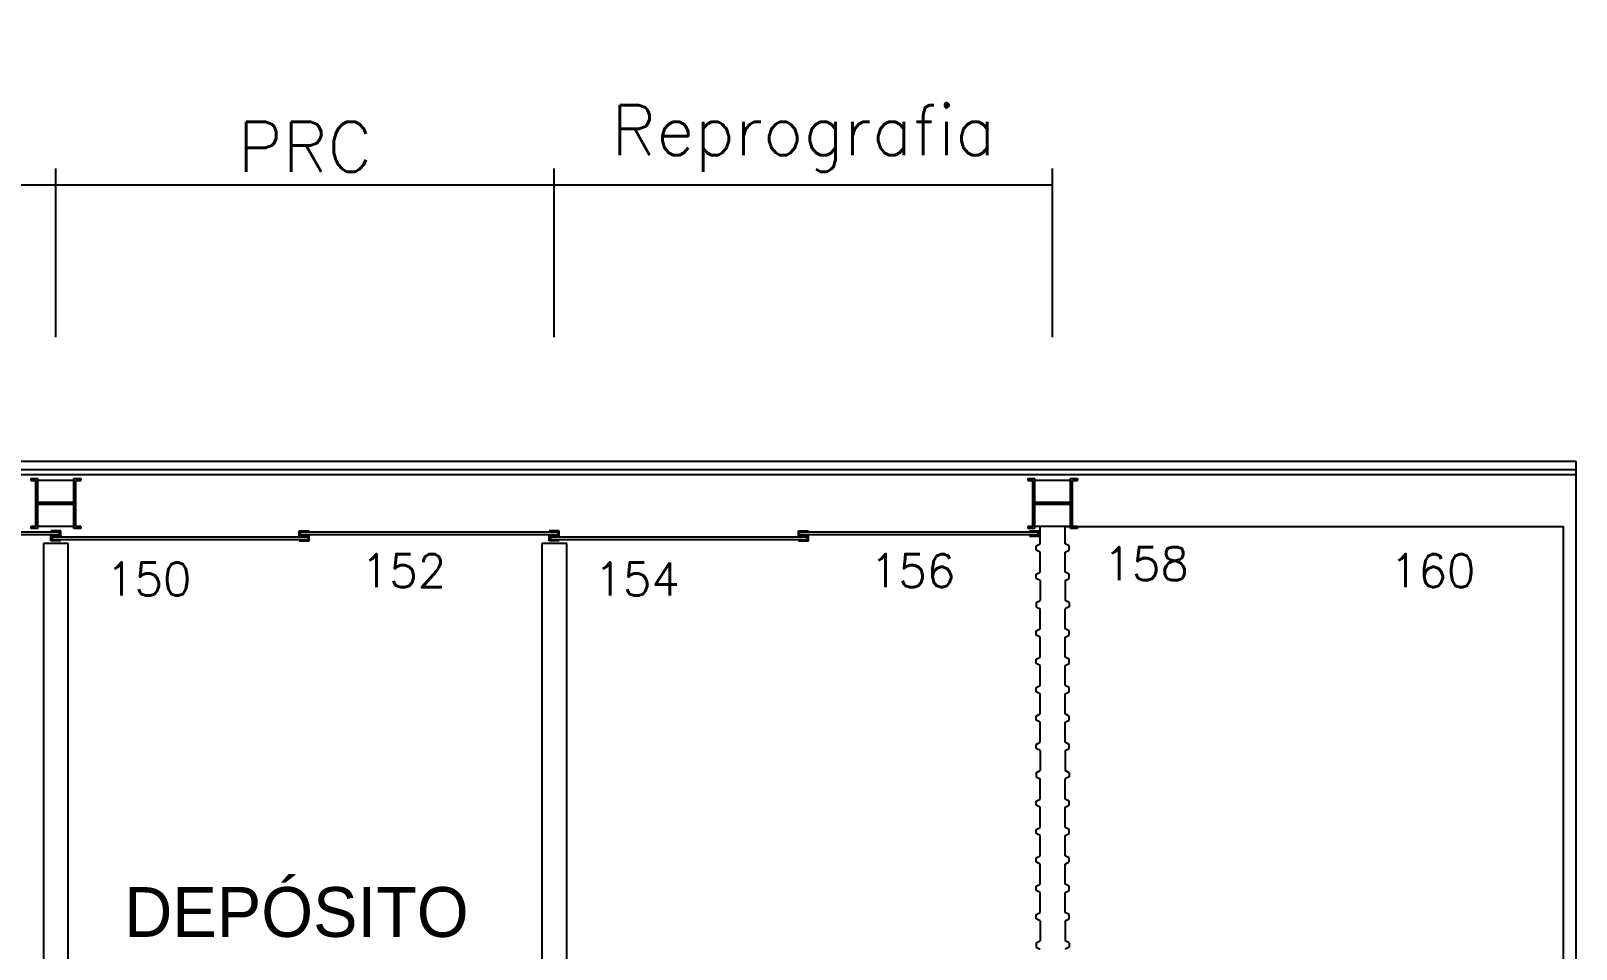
# Model space of a CAD drawing. Extents: x 940 to 1060, y 76 to 105.
# Drawn here: x 1050.82 to 1060.12, y 99.85 to 105.38 of the extents above; entities that cross this region are included whole.
import ezdxf
from ezdxf.enums import TextEntityAlignment as Align

# ---------------------------------------------------------------- set-up
doc = ezdxf.new("R2010")
doc.units = 0
doc.header["$LTSCALE"] = 0.5
doc.header["$MEASUREMENT"] = 0
doc.header["$PDMODE"] = 34
doc.header["$PDSIZE"] = 0.1
doc.layers.get('0').update_dxf_attribs({"linetype": 'CONTINUOUS'})
doc.layers.get('DEFPOINTS').update_dxf_attribs({"linetype": 'CONTINUOUS'})
for name, color, linetype in [('1', 1, 'CONTINUOUS'), ('ALVENARIA', 2, 'CONTINUOUS'), ('ESQUADRIAS', 1, 'CONTINUOUS'), ('ESTRUTURAS', 2, 'CONTINUOUS'), ('NMOD', 2, 'CONTINUOUS'), ('TEXTO', 2, 'CONTINUOUS'), ('TEXTO-CENTRO-CUSTO', 2, 'CONTINUOUS')]:
    doc.layers.add(name, color=color, linetype=linetype)
doc.styles.add('FONTE', font='FONTE.shx', dxfattribs={"height": 0.4})
doc.styles.add('ROMANS', font='simplex.shx', dxfattribs={"height": 0.3})
doc.styles.add('UNB-100', font='simplex.shx', dxfattribs={"height": 0.2})
doc.dimstyles.new('1', dxfattribs={"dimtxt": 0.3, "dimasz": 0.18, "dimexe": 0.5, "dimexo": 1, "dimgap": 0.08, "dimtad": 1, "dimdec": 4, "dimzin": 12, "dimdsep": 46, "dimtxsty": 'ROMANS', "dimblk1": 'NONE', "dimblk2": 'NONE', "dimsah": 1, "dimcen": 0, "dimclrd": 2, "dimclre": 2, "dimclrt": 2, "dimadec": 0, "dimazin": 0, "dimtfac": 1, "dimtdec": 4, "dimtofl": 0, "dimtmove": 2, "dimatfit": 3, "dimldrblk": 'NONE', "dimfxl": 0, "dimtolj": 1, "dimtzin": 4, "dimarcsym": 0})

# ---------------------------------------------------------------- blocks, each defined once
blk = doc.blocks.new('*D25')
at = {"layer": 'DEFPOINTS', "color": 0}
for p in [(1050.9702, 104.4568), (1002.9702, 102.5447), (1050.9702, 102.5403)]:
    blk.add_point(p, dxfattribs=at)
at = {"layer": 'TEXTO-CENTRO-CUSTO', "color": 2, "lineweight": -2}
for p, q in [((1002.9702, 103.5447), (1002.9702, 104.5568)), ((1050.9702, 103.5403), (1050.9702, 104.5568)), ((1002.9702, 104.4568), (1050.9702, 104.4568))]:
    blk.add_line(p, q, dxfattribs=at)
at = {"layer": 'TEXTO-CENTRO-CUSTO', "color": 2, "insert": (1026.9702, 104.6868), "char_height": 0.3, "attachment_point": 5, "style": 'ROMANS'}
blk.add_mtext('\\A1;Salas de Aula', dxfattribs=at)
blk = doc.blocks.new('_NONE')
at = {"color": 0, "linetype": 'ByBlock'}
blk.add_circle((0, 0), 0.25, dxfattribs=at)
blk = doc.blocks.new('*D26')
at = {"layer": 'DEFPOINTS', "color": 0}
for p in [(1053.9702, 104.4568), (1050.9702, 102.5447), (1053.9702, 102.5403)]:
    blk.add_point(p, dxfattribs=at)
at = {"layer": 'TEXTO-CENTRO-CUSTO', "color": 2, "lineweight": -2}
for p, q in [((1050.9702, 103.5447), (1050.9702, 104.5568)), ((1053.9702, 103.5403), (1053.9702, 104.5568)), ((1050.9702, 104.4568), (1053.9702, 104.4568))]:
    blk.add_line(p, q, dxfattribs=at)
at = {"layer": 'TEXTO-CENTRO-CUSTO', "color": 2, "insert": (1052.4702, 104.6868), "char_height": 0.3, "attachment_point": 5, "style": 'ROMANS'}
blk.add_mtext('\\A1;PRC', dxfattribs=at)
blk = doc.blocks.new('*D27')
at = {"layer": 'DEFPOINTS', "color": 0}
for p in [(1056.9702, 104.4568), (1053.9702, 102.5447), (1056.9702, 102.5403)]:
    blk.add_point(p, dxfattribs=at)
at = {"layer": 'TEXTO-CENTRO-CUSTO', "color": 2, "lineweight": -2}
for p, q in [((1053.9702, 103.5447), (1053.9702, 104.5568)), ((1056.9702, 103.5403), (1056.9702, 104.5568)), ((1053.9702, 104.4568), (1056.9702, 104.4568))]:
    blk.add_line(p, q, dxfattribs=at)
at = {"layer": 'TEXTO-CENTRO-CUSTO', "color": 2, "insert": (1055.4702, 104.7368), "char_height": 0.3, "attachment_point": 5, "style": 'ROMANS'}
blk.add_mtext('\\A1;Reprografia', dxfattribs=at)

msp = doc.modelspace()

# ---------------------------------------------------------------- linework, layer by layer
at = {"layer": '1', "color": 1}
for p, q in [((939.82083, 102.79302), (1060.12025, 102.79302)), ((1060.12025, 102.79302), (1060.12025, 78.29302)), ((977.47134, 102.74302), (1060.12083, 102.74302)), ((977.47134, 102.71302), (1060.12083, 102.71302)), ((1060.12083, 102.70439), (1060.12083, 102.75439)), ((1057.04525, 102.40068), (1060.04477, 102.40068)), ((1060.04477, 78.6806), (1060.04477, 102.40068))]:
    msp.add_line(p, q, dxfattribs=at)
at = {"layer": 'ALVENARIA'}
for p, q in [((1056.89525, 102.29583), (1056.89525, 102.40068)), ((1057.04525, 102.29583), (1057.04525, 102.40068)), ((1050.89525, 102.29854), (1050.89525, 92.68137)), ((1051.04525, 102.29854), (1050.89525, 102.29854)), ((1051.04525, 97.57948), (1051.04525, 102.29854)), ((1053.89525, 102.29854), (1053.89525, 98.47948)), ((1054.04525, 102.29854), (1053.89525, 102.29854)), ((1054.04525, 98.47948), (1054.04525, 102.29854)), ((1056.87025, 102.28333), (1056.89525, 102.29583)), ((1056.87025, 102.25833), (1056.87025, 102.28333)), ((1056.89525, 102.24583), (1056.87025, 102.25833)), ((1056.89525, 102.12537), (1056.89525, 102.24583)), ((1057.07025, 102.28333), (1057.04525, 102.29583)), ((1057.04525, 102.24583), (1057.07025, 102.25833)), ((1057.04525, 102.12537), (1057.04525, 102.24583)), ((1057.07025, 102.25833), (1057.07025, 102.28333)), ((1056.87025, 102.11287), (1056.89525, 102.12537)), ((1057.07025, 102.11287), (1057.04525, 102.12537)), ((1056.87025, 102.08787), (1056.87025, 102.11287)), ((1056.89525, 102.07537), (1056.87025, 102.08787)), ((1056.89525, 102.07537), (1056.89525, 101.95457)), ((1057.04525, 102.07537), (1057.07025, 102.08787)), ((1057.04525, 102.07537), (1057.04525, 101.95457)), ((1057.07025, 102.08787), (1057.07025, 102.11287)), ((1056.87025, 101.94207), (1056.89525, 101.95457)), ((1056.87025, 101.94207), (1056.87025, 101.91707)), ((1057.07025, 101.94207), (1057.04525, 101.95457)), ((1057.07025, 101.94207), (1057.07025, 101.91707)), ((1056.87025, 101.91707), (1056.89525, 101.90457)), ((1056.89525, 101.78377), (1056.89525, 101.90457)), ((1057.07025, 101.91707), (1057.04525, 101.90457)), ((1057.04525, 101.78377), (1057.04525, 101.90457)), ((1056.87025, 101.77127), (1056.89525, 101.78377)), ((1056.87025, 101.74627), (1056.87025, 101.77127)), ((1057.07025, 101.77127), (1057.04525, 101.78377)), ((1057.07025, 101.74627), (1057.07025, 101.77127)), ((1056.89525, 101.73377), (1056.87025, 101.74627)), ((1056.89525, 101.61297), (1056.89525, 101.73377)), ((1057.04525, 101.73377), (1057.07025, 101.74627)), ((1057.04525, 101.61297), (1057.04525, 101.73377)), ((1056.87025, 101.60047), (1056.89525, 101.61297)), ((1056.87025, 101.57547), (1056.87025, 101.60047)), ((1056.89525, 101.56297), (1056.87025, 101.57547)), ((1056.89525, 101.44217), (1056.89525, 101.56297)), ((1057.07025, 101.60047), (1057.04525, 101.61297)), ((1057.04525, 101.56297), (1057.07025, 101.57547)), ((1057.04525, 101.44217), (1057.04525, 101.56297)), ((1057.07025, 101.57547), (1057.07025, 101.60047)), ((1056.87025, 101.42967), (1056.89525, 101.44217)), ((1056.87025, 101.40467), (1056.87025, 101.42967)), ((1056.89525, 101.39217), (1056.87025, 101.40467)), ((1056.89525, 101.27103), (1056.89525, 101.39217)), ((1057.07025, 101.42967), (1057.04525, 101.44217)), ((1057.04525, 101.39217), (1057.07025, 101.40467)), ((1057.04525, 101.27103), (1057.04525, 101.39217)), ((1057.07025, 101.40467), (1057.07025, 101.42967)), ((1056.87025, 101.25853), (1056.89525, 101.27103)), ((1056.87025, 101.23353), (1056.87025, 101.25853)), ((1056.89525, 101.22103), (1056.87025, 101.23353)), ((1056.89525, 101.10057), (1056.89525, 101.22103)), ((1057.07025, 101.25853), (1057.04525, 101.27103)), ((1057.04525, 101.22103), (1057.07025, 101.23353)), ((1057.04525, 101.10057), (1057.04525, 101.22103)), ((1057.07025, 101.23353), (1057.07025, 101.25853)), ((1056.87025, 101.08807), (1056.89525, 101.10057)), ((1057.07025, 101.08807), (1057.04525, 101.10057)), ((1056.87025, 101.06307), (1056.87025, 101.08807)), ((1056.89525, 101.05057), (1056.87025, 101.06307)), ((1056.89525, 101.05057), (1056.89525, 100.92977)), ((1057.04525, 101.05057), (1057.07025, 101.06307)), ((1057.04525, 101.05057), (1057.04525, 100.92977)), ((1057.07025, 101.06307), (1057.07025, 101.08807)), ((1056.87025, 100.91727), (1056.89525, 100.92977)), ((1056.87025, 100.91727), (1056.87025, 100.89227)), ((1057.07025, 100.91727), (1057.04525, 100.92977)), ((1057.07025, 100.91727), (1057.07025, 100.89227)), ((1056.87025, 100.89227), (1056.89525, 100.87977)), ((1056.89525, 100.75897), (1056.89525, 100.87977)), ((1057.07025, 100.89227), (1057.04525, 100.87977)), ((1057.04525, 100.75897), (1057.04525, 100.87977)), ((1056.87025, 100.74647), (1056.89525, 100.75897)), ((1056.87025, 100.72147), (1056.87025, 100.74647)), ((1057.07025, 100.74647), (1057.04525, 100.75897)), ((1057.07025, 100.72147), (1057.07025, 100.74647)), ((1056.89525, 100.70897), (1056.87025, 100.72147)), ((1056.89525, 100.58817), (1056.89525, 100.70897)), ((1057.04525, 100.70897), (1057.07025, 100.72147)), ((1057.04525, 100.58817), (1057.04525, 100.70897)), ((1056.87025, 100.57567), (1056.89525, 100.58817)), ((1056.87025, 100.55067), (1056.87025, 100.57567)), ((1056.89525, 100.53817), (1056.87025, 100.55067)), ((1057.07025, 100.57567), (1057.04525, 100.58817)), ((1057.04525, 100.53817), (1057.07025, 100.55067)), ((1057.07025, 100.55067), (1057.07025, 100.57567)), ((1056.89525, 100.41737), (1056.89525, 100.53817)), ((1057.04525, 100.41737), (1057.04525, 100.53817)), ((1056.87025, 100.40487), (1056.89525, 100.41737)), ((1056.87025, 100.37987), (1056.87025, 100.40487)), ((1056.89525, 100.36737), (1056.87025, 100.37987)), ((1056.89525, 100.24623), (1056.89525, 100.36737)), ((1057.07025, 100.40487), (1057.04525, 100.41737)), ((1057.04525, 100.36737), (1057.07025, 100.37987)), ((1057.04525, 100.24623), (1057.04525, 100.36737)), ((1057.07025, 100.37987), (1057.07025, 100.40487)), ((1056.87025, 100.23373), (1056.89525, 100.24623)), ((1056.87025, 100.20873), (1056.87025, 100.23373)), ((1056.89525, 100.19623), (1056.87025, 100.20873)), ((1056.89525, 100.07577), (1056.89525, 100.19623)), ((1057.07025, 100.23373), (1057.04525, 100.24623)), ((1057.04525, 100.19623), (1057.07025, 100.20873)), ((1057.04525, 100.07577), (1057.04525, 100.19623)), ((1057.07025, 100.20873), (1057.07025, 100.23373)), ((1056.87025, 100.06327), (1056.89525, 100.07577)), ((1057.07025, 100.06327), (1057.04525, 100.07577)), ((1056.87025, 100.03827), (1056.87025, 100.06327)), ((1056.89525, 100.02577), (1056.87025, 100.03827)), ((1056.89525, 100.02577), (1056.89525, 99.90497)), ((1057.04525, 100.02577), (1057.07025, 100.03827)), ((1057.04525, 100.02577), (1057.04525, 99.90497)), ((1057.07025, 100.03827), (1057.07025, 100.06327)), ((1056.87025, 99.89247), (1056.89525, 99.90497)), ((1056.87025, 99.89247), (1056.87025, 99.86747)), ((1057.07025, 99.89247), (1057.04525, 99.90497)), ((1057.07025, 99.89247), (1057.07025, 99.86747)), ((1056.87025, 99.86747), (1056.89525, 99.85497)), ((1057.07025, 99.86747), (1057.04525, 99.85497))]:
    msp.add_line(p, q, dxfattribs=at)
at = {"layer": 'ESQUADRIAS'}
for p, q in [((1049.44725, 102.36701), (1050.99325, 102.36701)), ((1049.44725, 102.35101), (1050.99325, 102.35101)), ((1051.00025, 102.37401), (1050.94025, 102.37401)), ((1050.94025, 102.34401), (1051.00025, 102.34401)), ((1050.94025, 102.31401), (1050.94025, 102.34401)), ((1051.00025, 102.31401), (1050.94025, 102.31401)), ((1050.94725, 102.33701), (1050.94725, 102.32101)), ((1050.94725, 102.33701), (1052.48825, 102.33701)), ((1050.94725, 102.32101), (1052.48825, 102.32101)), ((1050.99325, 102.35101), (1050.99325, 102.36701)), ((1051.00025, 102.34401), (1051.00025, 102.37401)), ((1052.43525, 102.37401), (1052.49525, 102.37401)), ((1052.43525, 102.34401), (1052.43525, 102.37401)), ((1052.49525, 102.34401), (1052.43525, 102.34401)), ((1052.43525, 102.31401), (1052.49525, 102.31401)), ((1052.44225, 102.36701), (1053.99325, 102.36701)), ((1052.44225, 102.35101), (1052.44225, 102.36701)), ((1052.44225, 102.35101), (1053.99325, 102.35101)), ((1052.48825, 102.33701), (1052.48825, 102.32101)), ((1052.49525, 102.31401), (1052.49525, 102.34401)), ((1054.00025, 102.37401), (1053.94025, 102.37401)), ((1053.94025, 102.34401), (1054.00025, 102.34401)), ((1053.94025, 102.31401), (1053.94025, 102.34401)), ((1054.00025, 102.31401), (1053.94025, 102.31401)), ((1053.94725, 102.33701), (1055.49325, 102.33701)), ((1053.94725, 102.33701), (1053.94725, 102.32101)), ((1053.94725, 102.32101), (1055.49325, 102.32101)), ((1053.99325, 102.35101), (1053.99325, 102.36701)), ((1054.00025, 102.34401), (1054.00025, 102.37401)), ((1055.44025, 102.37401), (1055.50025, 102.37401)), ((1055.44025, 102.34401), (1055.44025, 102.37401)), ((1055.50025, 102.34401), (1055.44025, 102.34401)), ((1055.44025, 102.31401), (1055.50025, 102.31401)), ((1055.44725, 102.35101), (1055.44725, 102.36701)), ((1055.44725, 102.36701), (1056.88343, 102.36701)), ((1055.44725, 102.35101), (1056.88343, 102.35101)), ((1055.49325, 102.33701), (1055.49325, 102.32101)), ((1055.50025, 102.31401), (1055.50025, 102.34401)), ((1056.89043, 102.37229), (1056.83043, 102.37229)), ((1056.83043, 102.34229), (1056.89043, 102.34229)), ((1056.88343, 102.35101), (1056.88343, 102.36701)), ((1056.89043, 102.34229), (1056.89043, 102.37229))]:
    msp.add_line(p, q, dxfattribs=at)
at = {"layer": 'ESTRUTURAS'}
for p, q in [((1050.82025, 102.68868), (1050.82025, 102.67668)), ((1050.82025, 102.68868), (1050.86225, 102.68868)), ((1050.86225, 102.38868), (1050.86225, 102.68868)), ((1051.07825, 102.38868), (1051.07825, 102.68868)), ((1051.07825, 102.68868), (1051.12025, 102.68868)), ((1051.12025, 102.68868), (1051.12025, 102.67668)), ((1056.82025, 102.68868), (1056.86225, 102.68868)), ((1056.82025, 102.68868), (1056.82025, 102.67668)), ((1056.86225, 102.38868), (1056.86225, 102.68868)), ((1057.07825, 102.68868), (1057.12025, 102.68868)), ((1057.07825, 102.38868), (1057.07825, 102.68868)), ((1057.12025, 102.68868), (1057.12025, 102.67668)), ((1050.82025, 102.67668), (1050.85025, 102.67668)), ((1050.85025, 102.40068), (1050.85025, 102.67668)), ((1051.07825, 102.67668), (1050.86225, 102.67668)), ((1051.09025, 102.40068), (1051.09025, 102.67668)), ((1051.09025, 102.67668), (1051.12025, 102.67668)), ((1056.82025, 102.67668), (1056.85025, 102.67668)), ((1056.85025, 102.40068), (1056.85025, 102.67668)), ((1057.07825, 102.67668), (1056.86225, 102.67668)), ((1057.09025, 102.67668), (1057.12025, 102.67668)), ((1057.09025, 102.40068), (1057.09025, 102.67668)), ((1051.07825, 102.54468), (1050.86225, 102.54468)), ((1051.07825, 102.53268), (1050.86225, 102.53268)), ((1057.07825, 102.54468), (1056.86225, 102.54468)), ((1057.07825, 102.53268), (1056.86225, 102.53268)), ((1050.82025, 102.40068), (1050.82025, 102.38868)), ((1050.85025, 102.40068), (1050.82025, 102.40068)), ((1051.07825, 102.40068), (1050.86225, 102.40068)), ((1051.12025, 102.40068), (1051.09025, 102.40068)), ((1051.12025, 102.40068), (1051.12025, 102.38868)), ((1056.85025, 102.40068), (1056.82025, 102.40068)), ((1056.82025, 102.40068), (1056.82025, 102.38868)), ((1057.07825, 102.40068), (1056.86225, 102.40068)), ((1057.12025, 102.40068), (1057.09025, 102.40068)), ((1057.12025, 102.40068), (1057.12025, 102.38868)), ((1050.86225, 102.38868), (1050.82025, 102.38868)), ((1051.12025, 102.38868), (1051.07825, 102.38868)), ((1056.86225, 102.38868), (1056.82025, 102.38868)), ((1057.12025, 102.38868), (1057.07825, 102.38868))]:
    msp.add_line(p, q, dxfattribs=at)

# ---------------------------------------------------------------- texts
at = {"layer": 'NMOD', "style": 'UNB-100'}
for s, p in [('152', (1053.32017, 102.03372)), ('156', (1056.38433, 102.03372)), ('158', (1057.79026, 102.07629)), ('160', (1059.51493, 102.03372)), ('150', (1051.78643, 101.98367)), ('154', (1054.72611, 101.98367))]:
    msp.add_text(s, height=0.2, dxfattribs=at).set_placement(p, align=Align.RIGHT)
at = {"layer": 'TEXTO', "style": 'FONTE'}
msp.add_text('DEPÓSITO', height=0.3, dxfattribs=at).set_placement((1053.45494, 99.92854), align=Align.RIGHT)

# ---------------------------------------------------------------- dimensions: what is measured, and where the dimension line sits
at = {"layer": 'TEXTO-CENTRO-CUSTO'}
for base, p1, p2, text, picture, middle in [((1050.97025, 104.45683), (1002.97025, 102.54468), (1050.97025, 102.54034), 'Salas de Aula', '*D25', (1026.97025, 104.68683)), ((1056.97025, 104.45683), (1053.97025, 102.54468), (1056.97025, 102.54034), 'Reprografia', '*D27', (1055.47025, 104.73683)), ((1053.97025, 104.45683), (1050.97025, 102.54468), (1053.97025, 102.54034), 'PRC', '*D26', (1052.47025, 104.68683))]:
    dim = msp.add_linear_dim(base=base, p1=p1, p2=p2, text=text, dimstyle='1', override={"dimasz": 0.04, "dimexe": 0.1}, dxfattribs=at)
    dim.commit()
    dim.dimension.update_dxf_attribs({"geometry": picture, "text_midpoint": middle})

doc.saveas('drawing.dxf')
